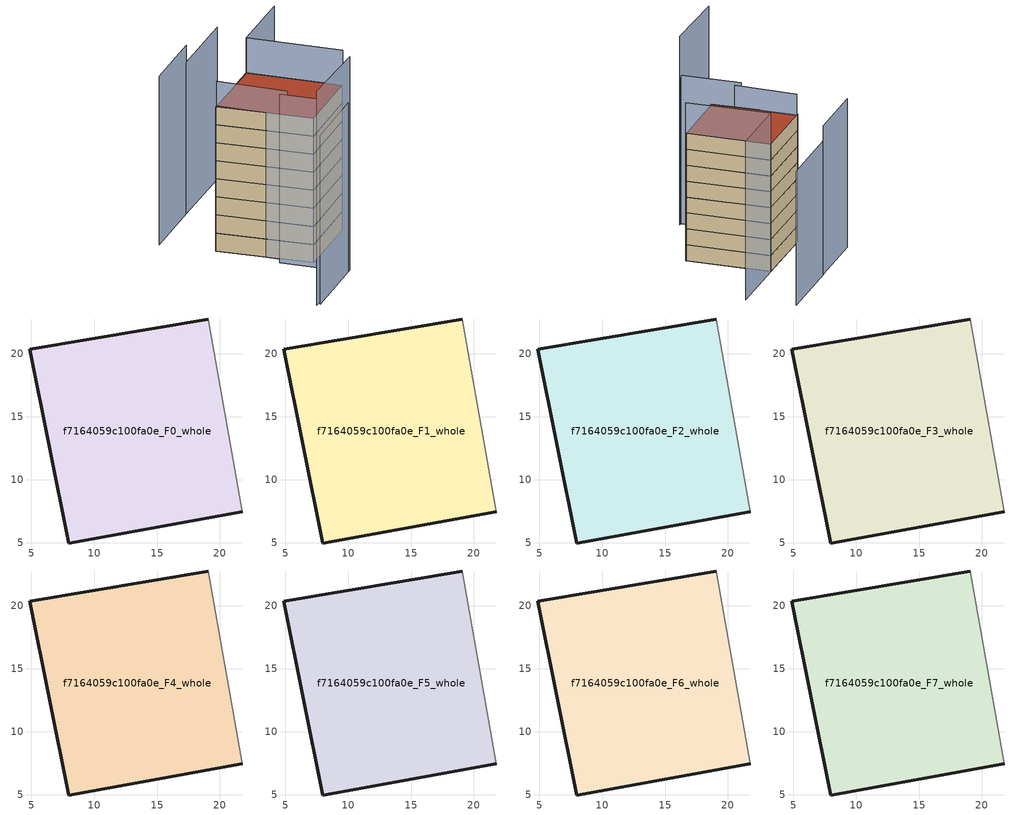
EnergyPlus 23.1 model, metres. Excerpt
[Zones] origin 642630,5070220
f7164059c100fa0e_F0_whole
 floor ground (EU_floor_Construction): 21.78,7.46 19.08,22.77 4.87,20.38 7.96,4.96 z0
 wall outside (EU_wall_Construction): 21.78,7.46 7.96,4.96 4.87,20.38 19.08,22.77 z0:3
 wall adiabatic (EU_wall_Construction): 19.08,22.77 21.78,7.46 z0:3
f7164059c100fa0e_F1_whole
 floor to f7164059c100fa0e_F0_whole (EU_floor_Construction): 21.78,7.46 19.08,22.77 4.87,20.38 7.96,4.96 z3
 wall outside (EU_wall_Construction): 21.78,7.46 7.96,4.96 4.87,20.38 19.08,22.77 z3:6
 wall adiabatic (EU_wall_Construction): 19.08,22.77 21.78,7.46 z3:6
f7164059c100fa0e_F2_whole
 floor to f7164059c100fa0e_F1_whole (EU_floor_Construction): 21.78,7.46 19.08,22.77 4.87,20.38 7.96,4.96 z6
 wall outside (EU_wall_Construction): 21.78,7.46 7.96,4.96 4.87,20.38 19.08,22.77 z6:9
 wall adiabatic (EU_wall_Construction): 19.08,22.77 21.78,7.46 z6:9
f7164059c100fa0e_F3_whole
 floor to f7164059c100fa0e_F2_whole (EU_floor_Construction): 21.78,7.46 19.08,22.77 4.87,20.38 7.96,4.96 z9
 wall outside (EU_wall_Construction): 21.78,7.46 7.96,4.96 4.87,20.38 19.08,22.77 z9:12
 wall adiabatic (EU_wall_Construction): 19.08,22.77 21.78,7.46 z9:12
f7164059c100fa0e_F4_whole
 floor to f7164059c100fa0e_F3_whole (EU_floor_Construction): 21.78,7.46 19.08,22.77 4.87,20.38 7.96,4.96 z12
 wall outside (EU_wall_Construction): 21.78,7.46 7.96,4.96 4.87,20.38 19.08,22.77 z12:15
 wall adiabatic (EU_wall_Construction): 19.08,22.77 21.78,7.46 z12:15
f7164059c100fa0e_F5_whole
 floor to f7164059c100fa0e_F4_whole (EU_floor_Construction): 21.78,7.46 19.08,22.77 4.87,20.38 7.96,4.96 z15
 wall outside (EU_wall_Construction): 21.78,7.46 7.96,4.96 4.87,20.38 19.08,22.77 z15:18
 wall adiabatic (EU_wall_Construction): 19.08,22.77 21.78,7.46 z15:18
f7164059c100fa0e_F6_whole
 floor to f7164059c100fa0e_F5_whole (EU_floor_Construction): 21.78,7.46 19.08,22.77 4.87,20.38 7.96,4.96 z18
 wall outside (EU_wall_Construction): 21.78,7.46 7.96,4.96 4.87,20.38 19.08,22.77 z18:21
 wall adiabatic (EU_wall_Construction): 19.08,22.77 21.78,7.46 z18:21
f7164059c100fa0e_F7_whole
 floor to f7164059c100fa0e_F6_whole (EU_floor_Construction): 21.78,7.46 19.08,22.77 4.87,20.38 7.96,4.96 z21
 wall outside (EU_wall_Construction): 21.78,7.46 7.96,4.96 4.87,20.38 19.08,22.77 z21:24
 wall adiabatic (EU_wall_Construction): 19.08,22.77 21.78,7.46 z21:24
 roof outside (EU_roof_Construction): 19.08,22.77 21.78,7.46 7.96,4.96 4.87,20.38 z24
shading: -6.79,-3.58 7.87,-1.37 z0:35.5; 5.36,9.47 7.37,-1.44 / 7.37,-1.44 -6.25,-3.94 / 5.33,20.44 6.94,9.06 / 15.86,31.51 2.97,29.19 z0:28; 21.79,7.41 19.08,22.77 / 19.08,22.77 32.38,25.12 z0:29.8; 30.4,34 15.68,31.48 z0:25.2
[Building]
EU S2 Campaign: North Axis=0; Terrain=City; Solar Distribution=FullExterior
[Site:Location]
Lyon-Bron: Latitude=45.75; Longitude=5; Time Zone=1; Elevation=198
[SizingPeriod:WeatherFileDays]
AnnualSizingPeriod: Begin Month=1; Begin Day of Month=1; End Month=12; End Day of Month=31; Day of Week for Start Day=Monday; Use Weather File Daylight Saving Period=No; Use Weather File Rain and Snow Indicators=No
[MATERIAL]
EU_InternalMass_Material: Roughness=MediumRough; Thickness=0.1; Conductivity=1; Density=1800; Specific Heat=900; Thermal Absorptance=0.9; Solar Absorptance=0.7; Visible Absorptance=0.7
[MATERIAL:NOMASS] Roughness=MediumRough; Thermal Absorptance=0.9; Solar Absorptance=0.7; Visible Absorptance=0.7
Name | Thermal Resistance
EU_wall_NoMass | 0.776494
EU_roof_NoMass | 0.486893
EU_floor_NoMass | 0.421597
[CONSTRUCTION]
EU_wall_Construction: EU_wall_NoMass
EU_roof_Construction: EU_roof_NoMass
EU_floor_Construction: EU_floor_NoMass
EU_InternalMass_Construction: EU_InternalMass_Material
[ZONE] Type=1; Multiplier=1; Ceiling Height=autocalculate; Floor Area=autocalculate; Part of Total Floor Area=Yes
Name | Volume
f7164059c100fa0e_F0_whole | 666.948
f7164059c100fa0e_F1_whole; f7164059c100fa0e_F2_whole; f7164059c100fa0e_F3_whole; f7164059c100fa0e_F4_whole; f7164059c100fa0e_F5_whole; f7164059c100fa0e_F6_whole; f7164059c100fa0e_F7_whole | 666.95
[INTERNALMASS] Construction=EU_InternalMass_Construction; Surface Area=222.316
Name | Zone or ZoneList
f7164059c100fa0e_F0_whole_EU_InternalMass | f7164059c100fa0e_F0_whole
f7164059c100fa0e_F1_whole_EU_InternalMass | f7164059c100fa0e_F1_whole
f7164059c100fa0e_F2_whole_EU_InternalMass | f7164059c100fa0e_F2_whole
f7164059c100fa0e_F3_whole_EU_InternalMass | f7164059c100fa0e_F3_whole
f7164059c100fa0e_F4_whole_EU_InternalMass | f7164059c100fa0e_F4_whole
f7164059c100fa0e_F5_whole_EU_InternalMass | f7164059c100fa0e_F5_whole
f7164059c100fa0e_F6_whole_EU_InternalMass | f7164059c100fa0e_F6_whole
f7164059c100fa0e_F7_whole_EU_InternalMass | f7164059c100fa0e_F7_whole
[OTHEREQUIPMENT] Fuel Type=Electricity; Design Level Calculation Method=Watts/Area; Power per Zone Floor Area=1; Fraction Latent=0; Fraction Radiant=0; Fraction Lost=0; Carbon Dioxide Generation Rate=0; EndUse Subcategory=EU_Step8_InternalGains
Name | Zone or ZoneList or Space or SpaceList | Schedule
EU_Step8_InternalGain_f7164059c100fa0e_F0_whole_f000 | f7164059c100fa0e_F0_whole | EU_Step8_GainSchedule_f7164059c100fa0e_F0_whole_f000
EU_Step8_InternalGain_f7164059c100fa0e_F1_whole_f000 | f7164059c100fa0e_F1_whole | EU_Step8_GainSchedule_f7164059c100fa0e_F1_whole_f000
EU_Step8_InternalGain_f7164059c100fa0e_F2_whole_f000 | f7164059c100fa0e_F2_whole | EU_Step8_GainSchedule_f7164059c100fa0e_F2_whole_f000
EU_Step8_InternalGain_f7164059c100fa0e_F3_whole_f000 | f7164059c100fa0e_F3_whole | EU_Step8_GainSchedule_f7164059c100fa0e_F3_whole_f000
EU_Step8_InternalGain_f7164059c100fa0e_F4_whole_f000 | f7164059c100fa0e_F4_whole | EU_Step8_GainSchedule_f7164059c100fa0e_F4_whole_f000
EU_Step8_InternalGain_f7164059c100fa0e_F5_whole_f000 | f7164059c100fa0e_F5_whole | EU_Step8_GainSchedule_f7164059c100fa0e_F5_whole_f000
EU_Step8_InternalGain_f7164059c100fa0e_F6_whole_f000 | f7164059c100fa0e_F6_whole | EU_Step8_GainSchedule_f7164059c100fa0e_F6_whole_f000
EU_Step8_InternalGain_f7164059c100fa0e_F7_whole_f000 | f7164059c100fa0e_F7_whole | EU_Step8_GainSchedule_f7164059c100fa0e_F7_whole_f000
[ZONEVENTILATION:DESIGNFLOWRATE] Schedule=EU_AlwaysOn; Design Flow Rate Calculation Method=AirChanges/Hour; Air Changes per Hour=0.693814; Ventilation Type=Natural; Fan Pressure Rise=0; Fan Total Efficiency=1; Constant Term Coefficient=1; Temperature Term Coefficient=0; Velocity Term Coefficient=0; Velocity Squared Term Coefficient=0; Minimum Indoor Temperature=-100; Maximum Indoor Temperature=100; Delta Temperature=-100; Minimum Outdoor Temperature=-100; Maximum Outdoor Temperature=100; Maximum Wind Speed=40
Name | Zone or ZoneList or Space or SpaceList
EU_ConstantAir_f7164059c100fa0e_F0_whole | f7164059c100fa0e_F0_whole
EU_ConstantAir_f7164059c100fa0e_F1_whole | f7164059c100fa0e_F1_whole
EU_ConstantAir_f7164059c100fa0e_F2_whole | f7164059c100fa0e_F2_whole
EU_ConstantAir_f7164059c100fa0e_F3_whole | f7164059c100fa0e_F3_whole
EU_ConstantAir_f7164059c100fa0e_F4_whole | f7164059c100fa0e_F4_whole
EU_ConstantAir_f7164059c100fa0e_F5_whole | f7164059c100fa0e_F5_whole
EU_ConstantAir_f7164059c100fa0e_F6_whole | f7164059c100fa0e_F6_whole
EU_ConstantAir_f7164059c100fa0e_F7_whole | f7164059c100fa0e_F7_whole
[HVACTEMPLATE:THERMOSTAT] Constant Heating Setpoint=20; Constant Cooling Setpoint=50
EU_HeatOnly_f7164059c100fa0e_F0_whole; EU_HeatOnly_f7164059c100fa0e_F1_whole; EU_HeatOnly_f7164059c100fa0e_F2_whole; EU_HeatOnly_f7164059c100fa0e_F3_whole; EU_HeatOnly_f7164059c100fa0e_F4_whole; EU_HeatOnly_f7164059c100fa0e_F5_whole; EU_HeatOnly_f7164059c100fa0e_F6_whole; EU_HeatOnly_f7164059c100fa0e_F7_whole
[HVACTEMPLATE:ZONE:IDEALLOADSAIRSYSTEM] System Availability Schedule=EU_AlwaysOn; Maximum Heating Supply Air Temperature=50; Minimum Cooling Supply Air Temperature=13; Maximum Heating Supply Air Humidity Ratio=0.0156; Minimum Cooling Supply Air Humidity Ratio=0.0077; Heating Limit=NoLimit; Cooling Limit=NoLimit; Heating Availability Schedule=EU_AlwaysOn; Cooling Availability Schedule=EU_CoolingOff; Dehumidification Control Type=ConstantSensibleHeatRatio; Cooling Sensible Heat Ratio=0.7; Dehumidification Setpoint=60; Humidification Control Type=None; Humidification Setpoint=30; Outdoor Air Method=None; Outdoor Air Flow Rate per Person=0.00944; Outdoor Air Flow Rate per Zone Floor Area=0; Outdoor Air Flow Rate per Zone=0; Demand Controlled Ventilation Type=None; Outdoor Air Economizer Type=NoEconomizer; Heat Recovery Type=None; Sensible Heat Recovery Effectiveness=0.7; Latent Heat Recovery Effectiveness=0.65
Name | Template Thermostat
f7164059c100fa0e_F0_whole | EU_HeatOnly_f7164059c100fa0e_F0_whole
f7164059c100fa0e_F1_whole | EU_HeatOnly_f7164059c100fa0e_F1_whole
f7164059c100fa0e_F2_whole | EU_HeatOnly_f7164059c100fa0e_F2_whole
f7164059c100fa0e_F3_whole | EU_HeatOnly_f7164059c100fa0e_F3_whole
f7164059c100fa0e_F4_whole | EU_HeatOnly_f7164059c100fa0e_F4_whole
f7164059c100fa0e_F5_whole | EU_HeatOnly_f7164059c100fa0e_F5_whole
f7164059c100fa0e_F6_whole | EU_HeatOnly_f7164059c100fa0e_F6_whole
f7164059c100fa0e_F7_whole | EU_HeatOnly_f7164059c100fa0e_F7_whole
[SIZING:ZONE] Zone Cooling Design Supply Air Temperature Input Method=SupplyAirTemperature; Zone Cooling Design Supply Air Temperature=13; Zone Heating Design Supply Air Temperature Input Method=SupplyAirTemperature; Zone Heating Design Supply Air Temperature=50; Zone Cooling Design Supply Air Humidity Ratio=0.008; Zone Heating Design Supply Air Humidity Ratio=0.008; Cooling Design Air Flow Method=DesignDay; Cooling Design Air Flow Rate=0; Cooling Minimum Air Flow per Zone Floor Area=0.000762; Cooling Minimum Air Flow=0; Cooling Minimum Air Flow Fraction=0.2; Heating Design Air Flow Method=DesignDay; Heating Design Air Flow Rate=0; Heating Maximum Air Flow per Zone Floor Area=0.002032; Heating Maximum Air Flow=0.141576; Heating Maximum Air Flow Fraction=0.3; Account for Dedicated Outdoor Air System=No; Dedicated Outdoor Air System Control Strategy=NeutralSupplyAir; Dedicated Outdoor Air Low Setpoint Temperature for Design=autosize; Dedicated Outdoor Air High Setpoint Temperature for Design=autosize; Zone Load Sizing Method=Sensible Load Only No Latent Load; Zone Latent Cooling Design Supply Air Humidity Ratio Input Method=HumidityRatioDifference; Zone Cooling Design Supply Air Humidity Ratio Difference=0.005; Zone Latent Heating Design Supply Air Humidity Ratio Input Method=HumidityRatioDifference; Zone Humidification Design Supply Air Humidity Ratio Difference=0.005
f7164059c100fa0e_F0_whole; f7164059c100fa0e_F1_whole; f7164059c100fa0e_F2_whole; f7164059c100fa0e_F3_whole; f7164059c100fa0e_F4_whole; f7164059c100fa0e_F5_whole; f7164059c100fa0e_F6_whole; f7164059c100fa0e_F7_whole
[SCHEDULE:CONSTANT]
Name | Hourly Value
EU_AlwaysOn | 1
EU_CoolingOff | 0
[SCHEDULE:FILE] Column Number=1; Rows to Skip at Top=0; Number of Hours of Data=8760; Column Separator=Comma; Interpolate to Timestep=No; Minutes per Item=60; Adjust Schedule for Daylight Savings=Yes
Name | File
EU_Step8_GainSchedule_f7164059c100fa0e_F0_whole_f000 | ../../schedules/f7164059c100fa0e/f7164059c100fa0e_F0_whole_f000_gain.csv
EU_Step8_GainSchedule_f7164059c100fa0e_F1_whole_f000 | ../../schedules/f7164059c100fa0e/f7164059c100fa0e_F1_whole_f000_gain.csv
EU_Step8_GainSchedule_f7164059c100fa0e_F2_whole_f000 | ../../schedules/f7164059c100fa0e/f7164059c100fa0e_F2_whole_f000_gain.csv
EU_Step8_GainSchedule_f7164059c100fa0e_F3_whole_f000 | ../../schedules/f7164059c100fa0e/f7164059c100fa0e_F3_whole_f000_gain.csv
EU_Step8_GainSchedule_f7164059c100fa0e_F4_whole_f000 | ../../schedules/f7164059c100fa0e/f7164059c100fa0e_F4_whole_f000_gain.csv
EU_Step8_GainSchedule_f7164059c100fa0e_F5_whole_f000 | ../../schedules/f7164059c100fa0e/f7164059c100fa0e_F5_whole_f000_gain.csv
EU_Step8_GainSchedule_f7164059c100fa0e_F6_whole_f000 | ../../schedules/f7164059c100fa0e/f7164059c100fa0e_F6_whole_f000_gain.csv
EU_Step8_GainSchedule_f7164059c100fa0e_F7_whole_f000 | ../../schedules/f7164059c100fa0e/f7164059c100fa0e_F7_whole_f000_gain.csv
